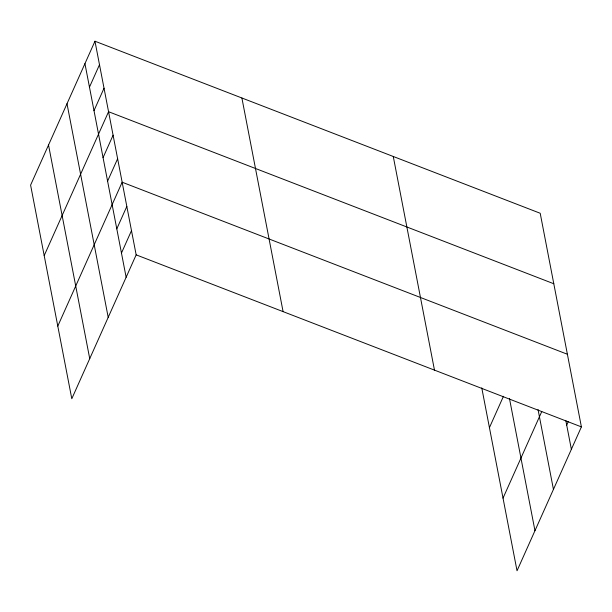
<?xml version="1.0" encoding="UTF-8"?>
<svg xmlns="http://www.w3.org/2000/svg" width="612" height="612" viewBox="0 0 612 612"><rect width="100%" height="100%" fill="white"/><g stroke="black" fill="none" stroke-linecap="round" stroke-linejoin="round"><path stroke-width="0.92" d="M94.967 41.218L30.6 185.107L71.795 398.741L136.162 254.852L94.967 41.218L540.205 213.259L581.4 426.893L517.033 570.782L481.766 387.878M89.467 87.141L99.496 64.719M93.996 110.642L104.032 88.22M44.194 255.609L108.561 111.713L553.799 283.754M103.061 157.636L113.09 135.214M107.597 181.137L117.626 158.715M57.788 326.104L122.155 182.215L567.393 354.256M116.793 228.85L126.822 206.428M121.467 253.062L131.496 230.64M489.432 427.65L503.462 396.278M503.026 498.145L541.773 411.532M566.704 425.103L568.242 421.653M136.162 254.852L581.4 426.893M565.802 420.444L571.371 449.315M538.04 409.535L553.439 489.401M509.452 398.412L534.964 530.696M393.271 156.488L434.474 370.115M241.893 97.989L283.088 311.623M84.938 63.64L126.133 277.274M67.006 103.726L108.202 317.36M48.532 145.029L89.727 358.655"/></g></svg>
